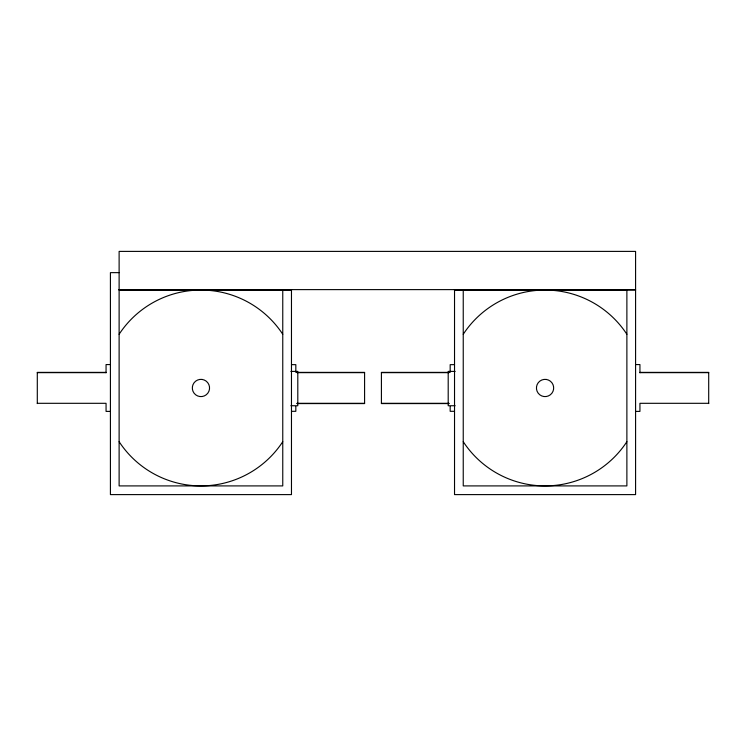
<?xml version="1.0" encoding="UTF-8"?>
<svg xmlns="http://www.w3.org/2000/svg" width="746" height="746" viewBox="0 0 746 746"><rect width="100%" height="100%" fill="white"/><g stroke="black" fill="none" stroke-linecap="round" stroke-linejoin="round"><path stroke-width="1.12" d="M119.118 272.644L110.417 272.644L110.417 494.607L291.472 494.607L291.472 290.054L119.118 290.054M119.118 289.616L635.583 289.616M119.118 289.83L291.593 289.83M454.407 289.83L626.882 289.83L626.882 485.907L463.238 485.907L463.238 290.054M635.583 290.054L454.528 290.054L454.528 494.607L635.583 494.607L635.583 251.393L119.118 251.393L119.118 485.907L282.762 485.907L282.762 290.054M110.417 364.561L106.063 364.561L106.063 372.776M291.472 364.654L295.826 364.654L295.826 372.375M454.528 364.654L450.174 364.654L450.174 372.375M635.583 364.561L639.937 364.561L639.937 372.776M290.865 371.405L297.803 371.405L297.803 405.74L290.865 405.74M455.135 371.405L448.197 371.405L448.197 405.74L455.135 405.74M106.063 372.375L37.3 372.375L37.3 403.586M296.992 372.375L364.589 372.375L364.589 403.586L296.992 403.586M449.008 372.375L381.411 372.375L381.411 403.586L449.008 403.586M639.937 372.375L708.7 372.375L708.7 403.586M37.3 372.655L106.063 372.655M296.992 372.655L364.589 372.655M381.411 372.655L449.008 372.655M639.937 372.655L708.7 372.655M37.3 403.306L106.063 403.306L106.063 411.4L110.417 411.4M296.992 403.306L364.589 403.306M381.411 403.306L449.008 403.306M708.7 403.306L639.937 403.306L639.937 411.4L635.583 411.4M291.472 411.307L295.826 411.307L295.826 406.514M454.528 411.307L450.174 411.307L450.174 406.514M119.118 334.273A97.81 97.81 0 0 1 282.762 334.273M282.762 441.688A97.81 97.81 0 0 1 119.118 441.688M463.238 334.273A97.81 97.81 0 0 1 626.882 334.273M626.882 441.688A97.81 97.81 0 0 1 463.238 441.688M202.017 379.425L199.769 379.434A8.626 8.626 0 0 0 199.863 396.536L202.119 396.527A8.626 8.626 0 0 0 202.017 379.425M546.231 379.434L543.983 379.425A8.626 8.626 0 0 0 543.881 396.527L546.137 396.536A8.626 8.626 0 0 0 546.231 379.434"/></g></svg>
